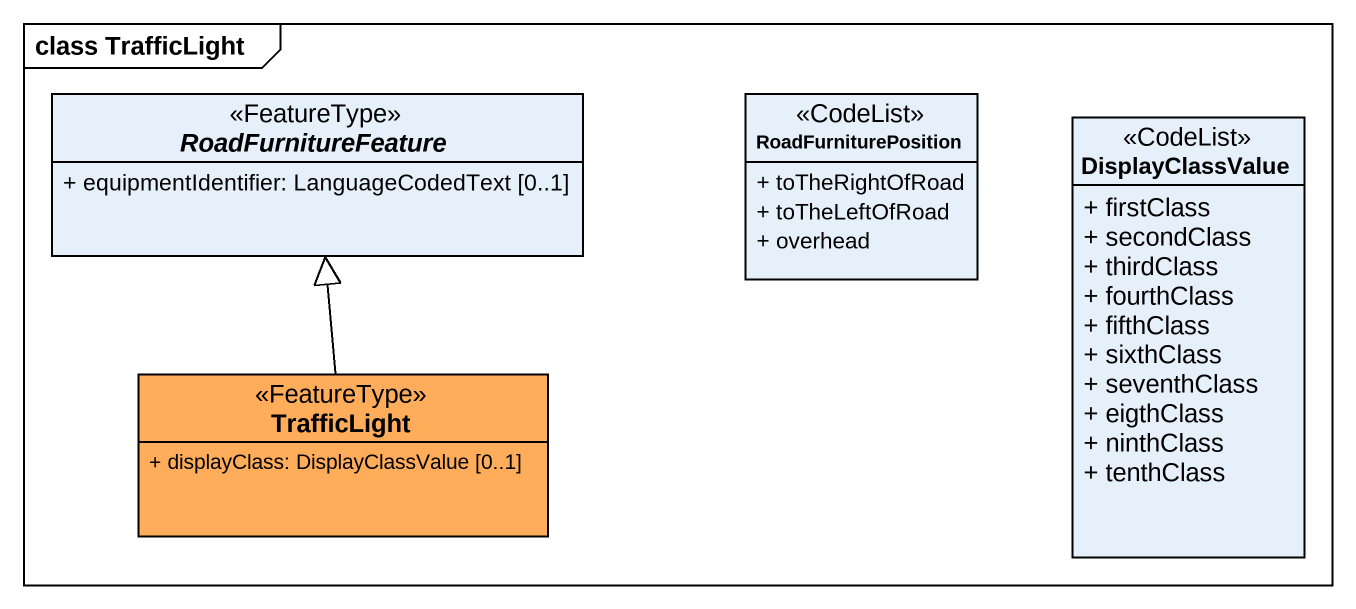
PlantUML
@startuml
mainframe class TrafficLight
hide circle
hide empty members
skinparam classAttributeIconSize 0
abstract class RoadFurnitureFeature <<FeatureType>> {
  + equipmentIdentifier: LanguageCodedText [0..1]
}
class RoadFurniturePosition <<CodeList>> {
  + toTheRightOfRoad
  + toTheLeftOfRoad
  + overhead
}
class DisplayClassValue <<CodeList>> {
  + firstClass
  + secondClass
  + thirdClass
  + fourthClass
  + fifthClass
  + sixthClass
  + seventhClass
  + eigthClass
  + ninthClass
  + tenthClass
}
class TrafficLight <<FeatureType>> #FFAD5B {
  + displayClass: DisplayClassValue [0..1]
}
TrafficLight -up-|> RoadFurnitureFeature
@enduml
